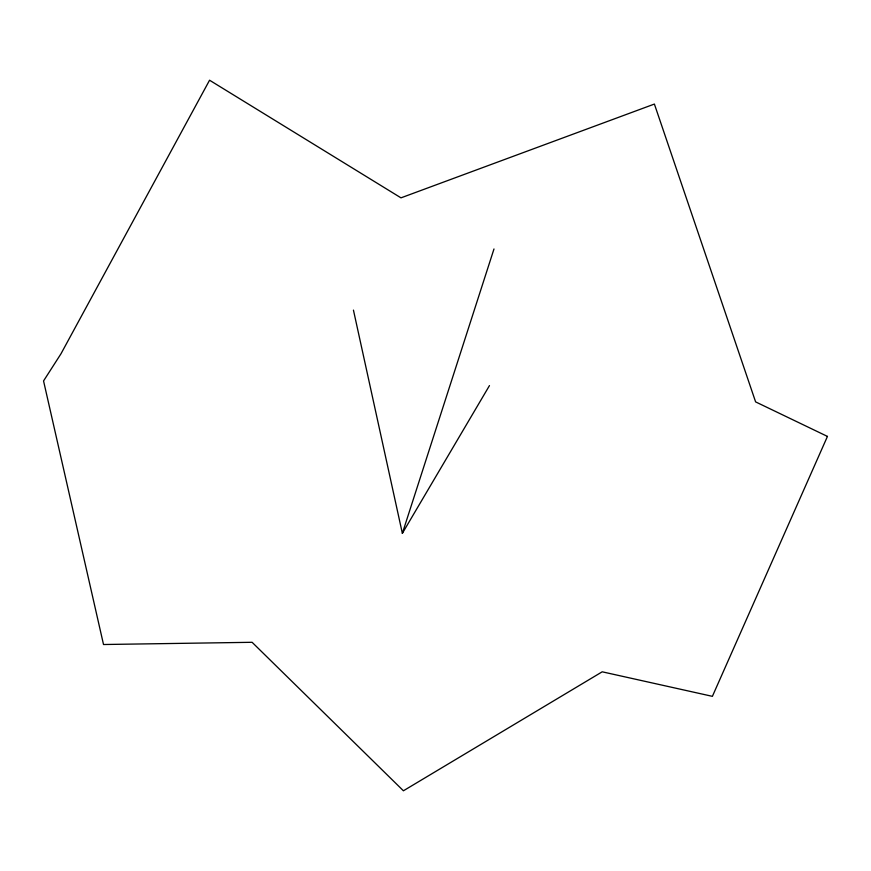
<?xml version="1.0" encoding="UTF-8"?>
<svg xmlns="http://www.w3.org/2000/svg" width="871" height="871" viewBox="0 0 871 871"><rect width="100%" height="100%" fill="white"/><g stroke="black" fill="none" stroke-linecap="round" stroke-linejoin="round"><path stroke-width="1.31" d="M353.441 310.109L402.358 533.335L493.988 248.964M402.358 533.335L489.469 385.592M827.45 436.415L712.391 696.343L602.199 671.813L403.415 790.781L252.1 642.297L103.518 644.518L43.55 380.932L60.959 353.822L209.563 80.219L400.987 197.848L654.393 104.063L755.614 401.89L827.45 436.415"/></g></svg>
